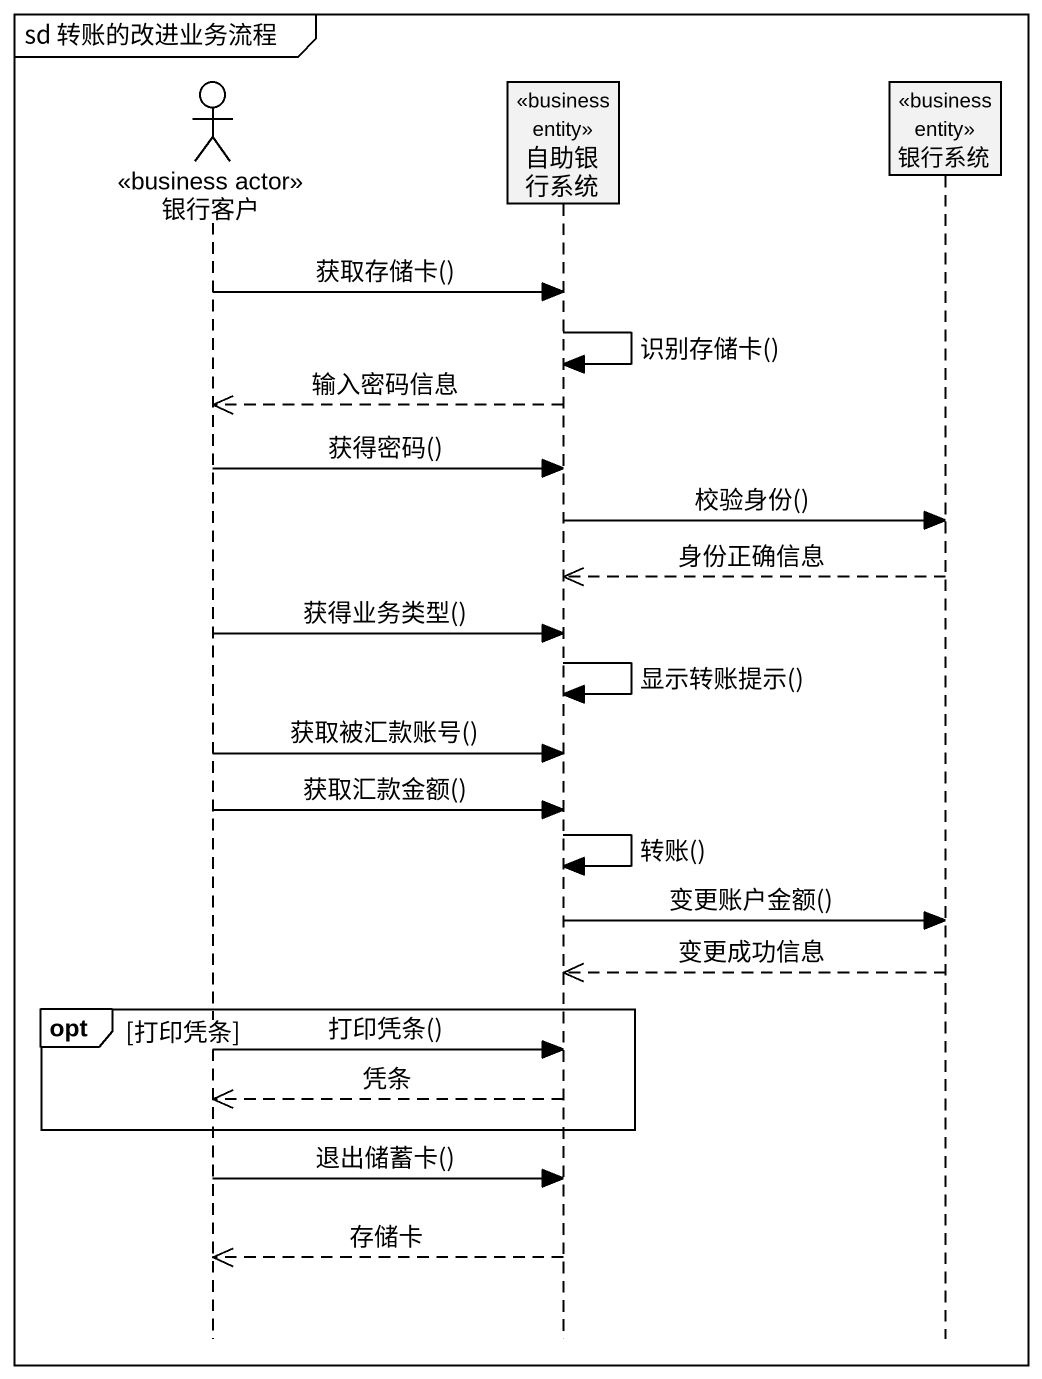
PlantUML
@startuml
mainframe sd 转账的改进业务流程
hide footbox
actor 银行客户 <<business actor>>
participant 自助银行系统 <<business entity>>
participant 银行系统 <<business entity>>

银行客户 -> 自助银行系统 : 获取存储卡()
自助银行系统 -> 自助银行系统 : 识别存储卡()
自助银行系统 -->> 银行客户 : 输入密码信息
银行客户 -> 自助银行系统 : 获得密码()
自助银行系统 -> 银行系统 : 校验身份()
银行系统 -->> 自助银行系统 : 身份正确信息
银行客户 -> 自助银行系统 : 获得业务类型()
自助银行系统 -> 自助银行系统 : 显示转账提示()
银行客户 -> 自助银行系统 : 获取被汇款账号()
银行客户 -> 自助银行系统 : 获取汇款金额()
自助银行系统 -> 自助银行系统 : 转账()
自助银行系统 -> 银行系统 : 变更账户金额()
银行系统 -->> 自助银行系统 : 变更成功信息
opt 打印凭条
  银行客户 -> 自助银行系统 : 打印凭条()
  自助银行系统 -->> 银行客户 : 凭条
end
银行客户 -> 自助银行系统 : 退出储蓄卡()
自助银行系统 -->> 银行客户 : 存储卡
@enduml
